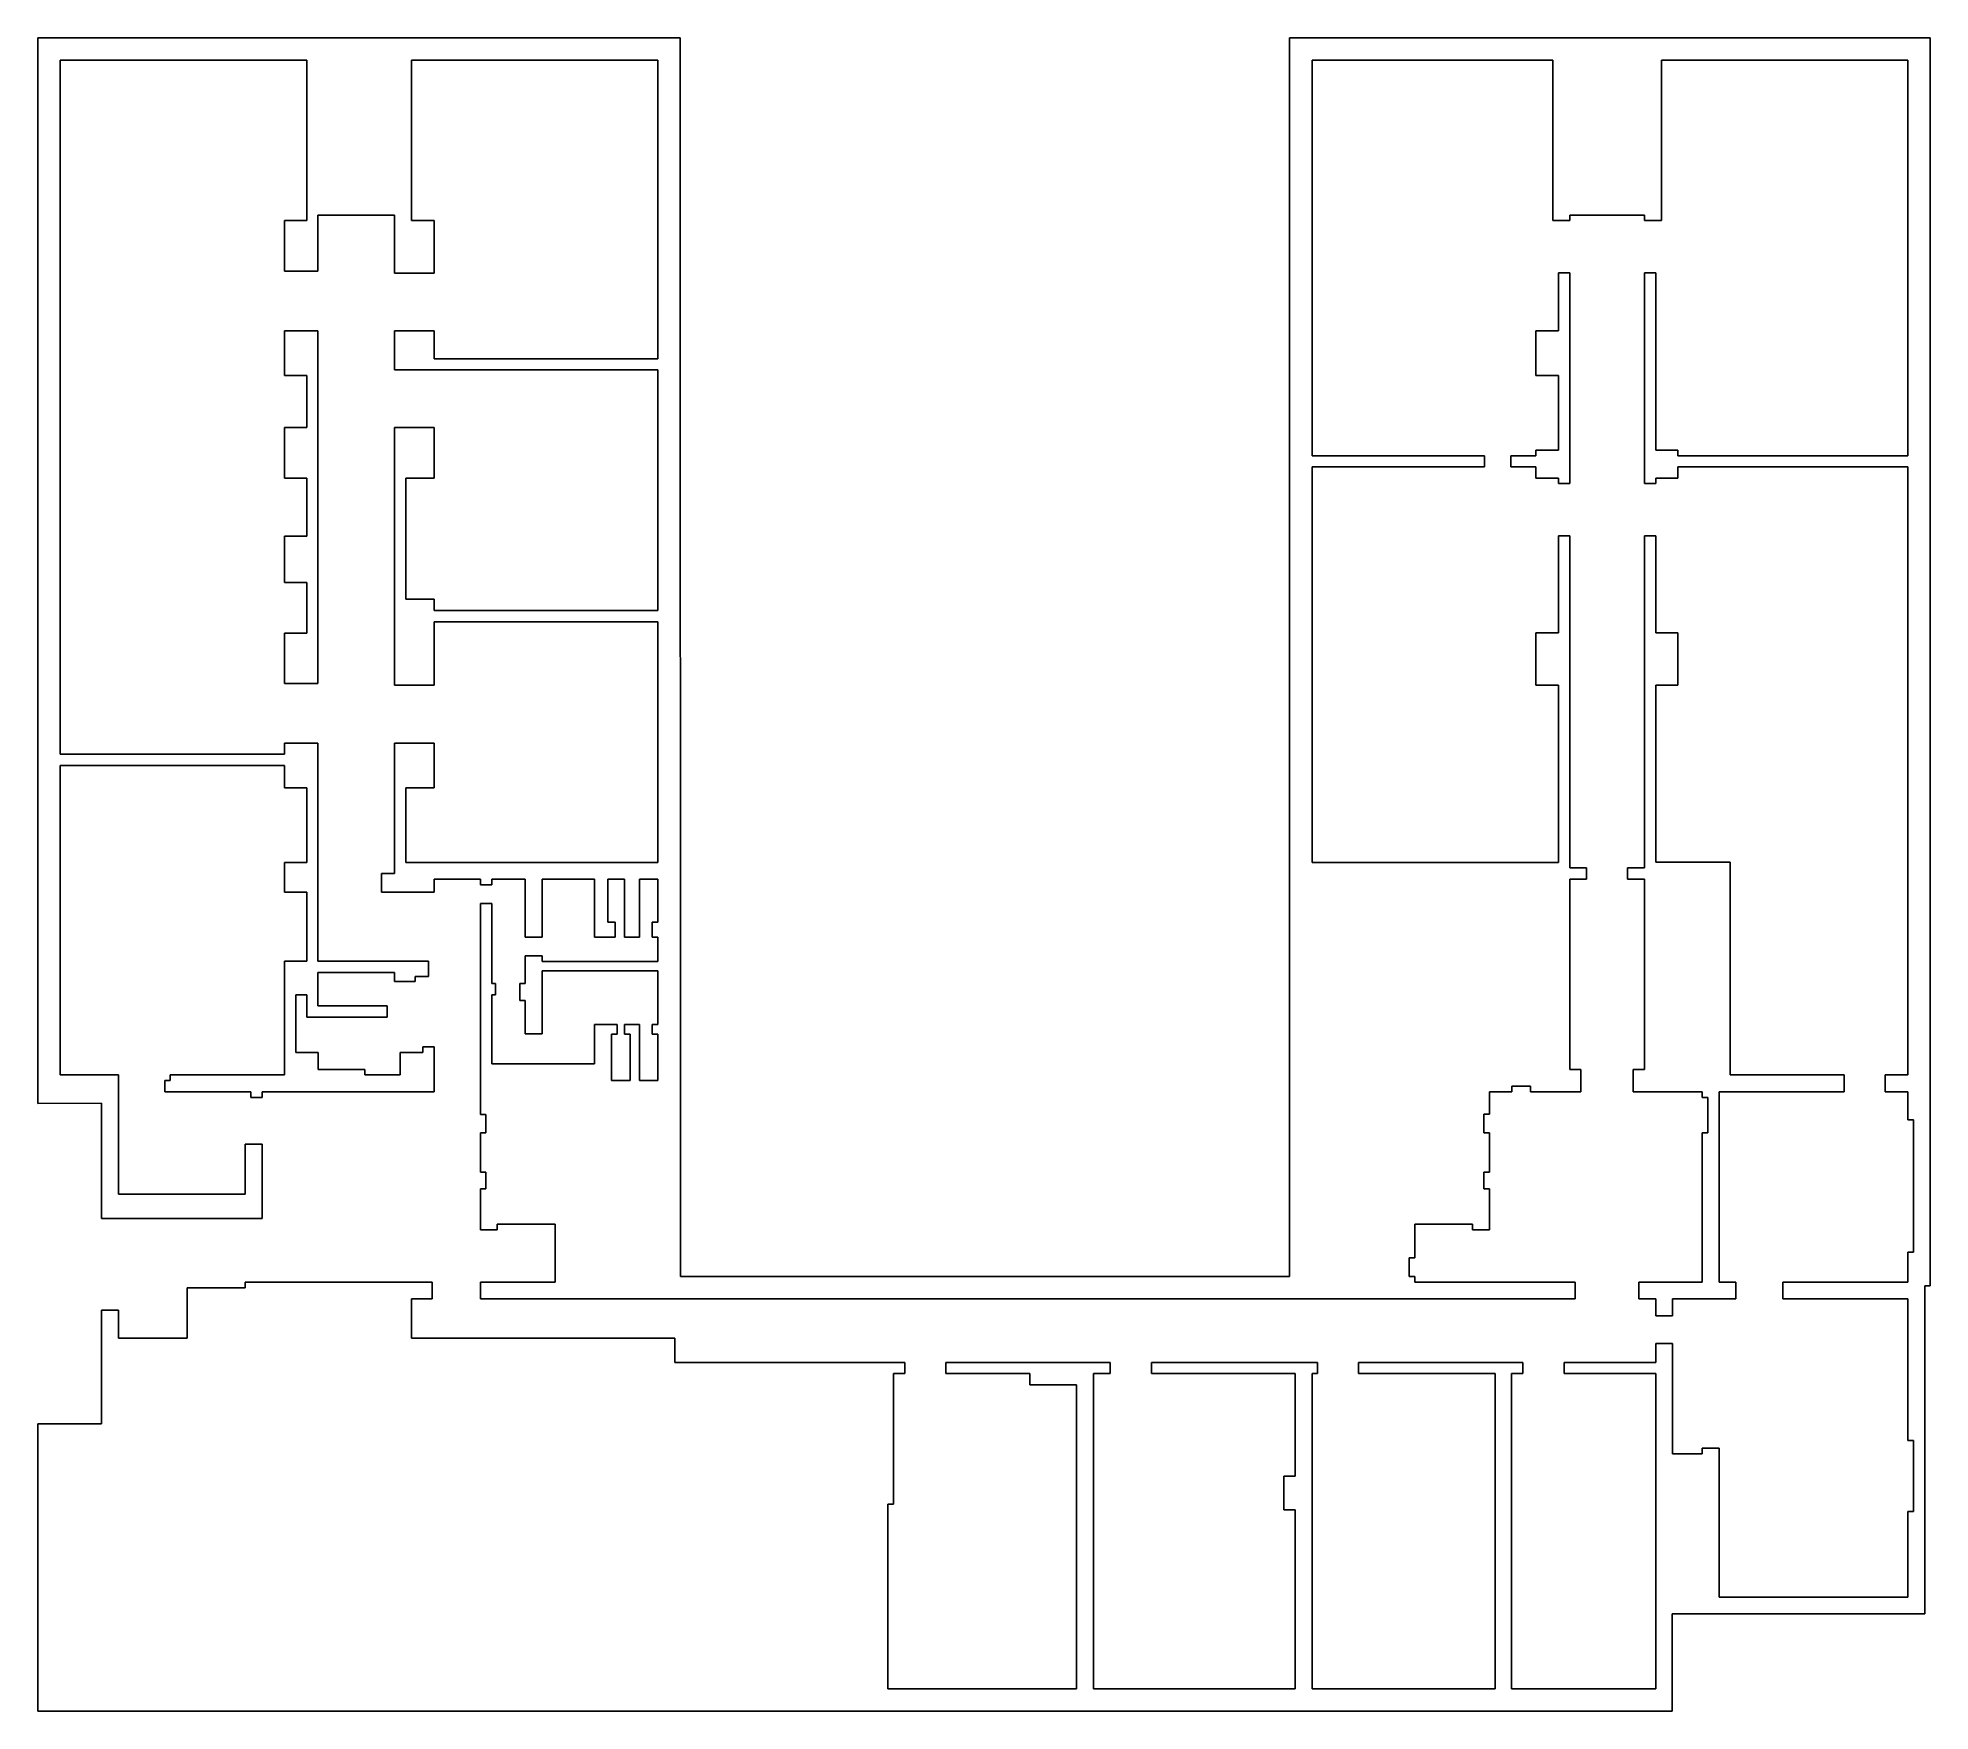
# Model space of a CAD drawing. Header units: centimetres. Extents: x 0 to 5688, y 0 to 5028.
import ezdxf

# ---------------------------------------------------------------- set-up
doc = ezdxf.new("R2010")
doc.units = ezdxf.units.CM
doc.header["$MEASUREMENT"] = 0
doc.layers.add('feup-deec_floor(-1)_3d-model v2_walls', color=7, linetype='Continuous')

msp = doc.modelspace()

# ---------------------------------------------------------------- linework, layer by layer
at = {"layer": 'feup-deec_floor(-1)_3d-model v2_walls'}
for p, q in [((0, 5028), (0, 1826)), ((1931, 5028), (0, 5028)), ((1932, 1306), (1931, 5028)), ((5688, 5027.9), (3762, 5028)), ((3762, 5028), (3762, 1306)), ((5688, 1278), (5688, 5027.9)), ((67, 2876), (67, 4961)), ((67, 4961), (809, 4961)), ((809, 4961), (809, 4479)), ((1123, 4479), (1123, 4961)), ((1123, 4961), (1864, 4961)), ((1864, 4961), (1864, 4064)), ((4554, 4961), (3830, 4961)), ((3830, 4961), (3830, 3772)), ((4554, 4479), (4554, 4961)), ((5621, 4961), (4880, 4961)), ((4880, 4961), (4880, 4479)), ((5621, 3772), (5621, 4961)), ((842, 4495), (1072, 4495)), ((842, 4327), (842, 4495)), ((1072, 4495), (1072, 4321)), ((4605, 4495), (4605, 4479)), ((4605, 4495), (4829, 4495)), ((4829, 4479), (4829, 4495)), ((741, 4479), (741, 4327)), ((809, 4479), (741, 4479)), ((1191, 4479), (1123, 4479)), ((1191, 4321), (1191, 4479)), ((4605, 4479), (4554, 4479)), ((4880, 4479), (4829, 4479)), ((741, 4327), (842, 4327)), ((1072, 4321), (1191, 4321)), ((4571, 4148), (4571, 4322)), ((4571, 4322), (4605, 4322)), ((4605, 3689), (4605, 4322)), ((4863, 4322), (4829, 4322)), ((4829, 3689), (4829, 4322)), ((4863, 4322), (4863, 3789)), ((842, 4148), (741, 4148)), ((741, 4148), (741, 4013)), ((842, 3088), (842, 4148)), ((1191, 4148), (1072, 4148)), ((1072, 4148), (1072, 4030)), ((1191, 4064), (1191, 4148)), ((4503, 4148), (4571, 4148)), ((4503, 4013), (4503, 4148)), ((1864, 4064), (1191, 4064)), ((741, 4013), (809, 4013)), ((809, 4013), (809, 3857)), ((1072, 4030), (1864, 4030)), ((1864, 4030), (1864, 3307)), ((4571, 4013), (4503, 4013)), ((4571, 3789), (4571, 4013)), ((741, 3857), (741, 3705)), ((809, 3857), (741, 3857)), ((1072, 3857), (1072, 3083)), ((1191, 3857), (1072, 3857)), ((1191, 3705), (1191, 3857)), ((3830, 3772), (4348.8, 3772)), ((4348.8, 3772), (4348.8, 3739)), ((4427.2, 3772), (4503, 3772)), ((4427.2, 3772), (4427.2, 3739)), ((4503, 3772), (4503, 3789)), ((4503, 3789), (4571, 3789)), ((4863, 3789), (4930, 3789)), ((4930, 3789), (4930, 3772)), ((4930, 3772), (5621, 3772)), ((741, 3705), (809, 3705)), ((809, 3705), (809, 3531)), ((1106, 3705), (1191, 3705)), ((1106, 3341), (1106, 3705)), ((3830, 3739), (4348.8, 3739)), ((3830, 2550), (3830, 3739)), ((4427.2, 3739), (4503, 3739)), ((4503, 3739), (4503, 3705)), ((4503, 3705), (4571, 3705)), ((4571, 3705), (4571, 3689)), ((4863, 3705), (4863, 3689)), ((4863, 3705), (4930, 3705)), ((4930, 3739), (5621, 3739)), ((4930, 3705), (4930, 3739)), ((5621, 3739), (5621, 1912)), ((4605, 3689), (4571, 3689)), ((4829, 3689), (4863, 3689)), ((809, 3531), (741, 3531)), ((741, 3531), (741, 3391)), ((4571, 3532), (4571, 3240)), ((4605, 3532), (4571, 3532)), ((4605, 2534), (4605, 3532)), ((4829, 3532), (4863, 3532)), ((4829, 3532), (4829, 2534)), ((4863, 3240), (4863, 3532)), ((741, 3391), (809, 3391)), ((809, 3391), (809, 3239)), ((1191, 3341), (1106, 3341)), ((1191, 3307), (1191, 3341)), ((1864, 3307), (1191, 3307)), ((1191, 3083), (1191, 3273)), ((1191, 3273), (1864, 3273)), ((1864, 3273), (1864, 2550)), ((809, 3239), (741, 3239)), ((741, 3239), (741, 3088)), ((4571, 3240), (4503, 3240)), ((4503, 3240), (4503, 3083)), ((4930, 3240), (4863, 3240)), ((4930, 3083), (4930, 3240)), ((741, 3088), (842, 3088)), ((1072, 3083), (1191, 3083)), ((4503, 3083), (4571, 3083)), ((4571, 3083), (4571, 2550)), ((4863, 3083), (4930, 3083)), ((4863, 2551), (4863, 3083)), ((741, 2909), (741, 2876)), ((842, 2909), (741, 2909)), ((842, 2254), (842, 2909)), ((1191, 2909), (1072, 2909)), ((1072, 2909), (1072, 2517)), ((1191, 2774), (1191, 2909)), ((741, 2876), (67, 2876)), ((67, 2842), (741, 2842)), ((67, 1912), (67, 2842)), ((741, 2842), (741, 2774)), ((741, 2774), (809, 2774)), ((809, 2774), (809, 2550)), ((1106, 2774), (1191, 2774)), ((1106, 2550), (1106, 2774)), ((809, 2550), (741, 2550)), ((741, 2550), (741, 2461)), ((1072, 2517), (1033, 2517)), ((1033, 2517), (1033, 2461)), ((1864, 2550), (1106, 2550)), ((4571, 2550), (3830, 2550)), ((4655, 2534), (4605, 2534)), ((4655, 2500), (4655, 2534)), ((4829, 2534), (4778, 2534)), ((4778, 2534), (4778, 2500)), ((5087, 2551), (4863, 2551)), ((5087, 1912), (5087, 2551)), ((741, 2461), (809, 2461)), ((809, 2461), (809, 2254)), ((1033, 2461), (1191, 2461)), ((1191, 2461), (1191, 2500)), ((1191, 2500), (1331, 2500)), ((1331, 2483), (1331, 2500)), ((1365, 2483), (1331, 2483)), ((1365, 2500), (1365, 2483)), ((1465, 2500), (1365, 2500)), ((1465, 2326), (1465, 2500)), ((1673, 2500), (1516, 2500)), ((1516, 2500), (1516, 2326)), ((1673, 2326), (1673, 2500)), ((1763, 2500), (1713, 2500)), ((1713, 2500), (1713, 2371)), ((1763, 2326), (1763, 2500)), ((1864, 2500), (1808, 2500)), ((1808, 2500), (1808, 2326)), ((1864, 2371), (1864, 2500)), ((4605, 1928), (4605, 2500)), ((4605, 2500), (4655, 2500)), ((4778, 2500), (4829, 2500)), ((4829, 2500), (4829, 1928)), ((1331, 2427), (1365, 2427)), ((1331, 2427), (1331, 1793)), ((1365, 2427), (1365, 2186)), ((1713, 2371), (1735, 2371)), ((1735, 2371), (1735, 2326)), ((1847, 2326), (1847, 2371)), ((1847, 2371), (1864, 2371)), ((1516, 2326), (1465, 2326)), ((1735, 2326), (1673, 2326)), ((1808, 2326), (1763, 2326)), ((1864, 2326), (1847, 2326)), ((1864, 2253), (1864, 2326)), ((809, 2254), (741, 2254)), ((741, 2254), (741, 1912)), ((1174, 2254), (842, 2254)), ((842, 2119), (842, 2220)), ((842, 2220), (1072, 2220)), ((1072, 2220), (1072, 2192)), ((1174, 2208), (1174, 2254)), ((1465, 2186), (1465, 2270)), ((1465, 2270), (1516, 2270)), ((1516, 2270), (1516, 2253)), ((1516, 2253), (1864, 2253)), ((1864, 2225), (1516, 2225)), ((1516, 2225), (1516, 2035)), ((1864, 2063), (1864, 2225)), ((1072, 2192), (1134, 2192)), ((1134, 2208), (1174, 2208)), ((1134, 2192), (1134, 2208)), ((1365, 2186), (1376, 2186)), ((1376, 2186), (1376, 2152)), ((1449, 2186), (1465, 2186)), ((1449, 2135), (1449, 2186)), ((775, 2152), (809, 2152)), ((775, 1979), (775, 2152)), ((809, 2152), (809, 2085)), ((1050, 2119), (842, 2119)), ((1050, 2085), (1050, 2119)), ((1376, 2152), (1365, 2152)), ((1365, 2152), (1365, 1945)), ((1465, 2135), (1449, 2135)), ((1465, 2035), (1465, 2135)), ((809, 2085), (1050, 2085)), ((1673, 1945), (1673, 2063)), ((1673, 2063), (1741, 2063)), ((1741, 2063), (1741, 2034)), ((1763, 2034), (1763, 2063)), ((1763, 2063), (1808, 2063)), ((1808, 2063), (1808, 1895)), ((1847, 2034), (1847, 2063)), ((1847, 2063), (1864, 2063)), ((1157, 1996), (1157, 1979)), ((1191, 1996), (1157, 1996)), ((1191, 1861), (1191, 1996)), ((1516, 2035), (1465, 2035)), ((1724, 2034), (1724, 1895)), ((1741, 2034), (1724, 2034)), ((1780, 2034), (1763, 2034)), ((1780, 1895), (1780, 2034)), ((1864, 2034), (1847, 2034)), ((1864, 1895), (1864, 2034)), ((843, 1979), (775, 1979)), ((843, 1928), (843, 1979)), ((1157, 1979), (1089, 1979)), ((1089, 1979), (1089, 1912)), ((1365, 1945), (1673, 1945)), ((242, 1912), (67, 1912)), ((242, 1553), (242, 1912)), ((398, 1895), (382, 1895)), ((382, 1895), (382, 1861)), ((398, 1912), (398, 1895)), ((741, 1912), (398, 1912)), ((983, 1928), (843, 1928)), ((983, 1912), (983, 1928)), ((1089, 1912), (983, 1912)), ((1724, 1895), (1780, 1895)), ((1808, 1895), (1864, 1895)), ((4431, 1878), (4487, 1878)), ((4431, 1861), (4431, 1878)), ((4487, 1878), (4487, 1861)), ((4638, 1928), (4605, 1928)), ((4638, 1861), (4638, 1928)), ((4795, 1928), (4795, 1861)), ((4829, 1928), (4795, 1928)), ((5430, 1912), (5087, 1912)), ((5430, 1861), (5430, 1912)), ((5621, 1912), (5553, 1912)), ((5553, 1912), (5553, 1861)), ((0, 1826), (191, 1827)), ((191, 1827), (191, 1480)), ((382, 1861), (640, 1861)), ((640, 1861), (640, 1844)), ((640, 1844), (674, 1844)), ((674, 1844), (674, 1861)), ((674, 1861), (1191, 1861)), ((4363, 1794), (4363, 1861)), ((4363, 1861), (4431, 1861)), ((4487, 1861), (4638, 1861)), ((4795, 1861), (5003, 1861)), ((5003, 1861), (5003, 1844)), ((5003, 1844), (5020, 1844)), ((5020, 1844), (5020, 1738)), ((5054, 1289), (5054, 1861)), ((5054, 1861), (5430, 1861)), ((5553, 1861), (5621, 1861)), ((5621, 1861), (5621, 1777)), ((1331, 1793), (1347, 1793)), ((1347, 1793), (1347, 1738)), ((4346, 1794), (4363, 1794)), ((4346, 1738), (4346, 1794)), ((5621, 1777), (5638, 1777)), ((5638, 1777), (5638, 1379)), ((1347, 1738), (1331, 1738)), ((1331, 1738), (1331, 1620)), ((4363, 1738), (4346, 1738)), ((4363, 1620), (4363, 1738)), ((5003, 1738), (5003, 1289)), ((5020, 1738), (5003, 1738)), ((623, 1704), (623, 1553)), ((674, 1704), (623, 1704)), ((674, 1480), (674, 1704)), ((1331, 1620), (1347, 1620)), ((1347, 1620), (1347, 1569)), ((4346, 1569), (4346, 1620)), ((4346, 1620), (4363, 1620)), ((623, 1553), (242, 1553)), ((1347, 1569), (1331, 1569)), ((1331, 1569), (1331, 1446)), ((4363, 1569), (4346, 1569)), ((4363, 1446), (4363, 1569)), ((191, 1480), (674, 1480)), ((1331, 1446), (1381, 1446)), ((1381, 1463), (1555, 1463)), ((1381, 1446), (1381, 1463)), ((1555, 1463), (1555, 1289)), ((4139, 1362), (4139, 1463)), ((4139, 1463), (4312, 1463)), ((4312, 1463), (4312, 1446)), ((4312, 1446), (4363, 1446)), ((5621, 1379), (5621, 1289)), ((5638, 1379), (5621, 1379)), ((4122, 1306), (4122, 1362)), ((4122, 1362), (4139, 1362)), ((623, 1272), (449, 1272)), ((449, 1272), (449, 1121)), ((1185, 1289), (623, 1289)), ((623, 1289), (623, 1272)), ((1185, 1239), (1185, 1289)), ((1331, 1289), (1331, 1239)), ((1555, 1289), (1331, 1289)), ((1932, 1306), (3762, 1306)), ((4139, 1306), (4122, 1306)), ((4139, 1289), (4139, 1306)), ((4621, 1289), (4139, 1289)), ((4621, 1289), (4621, 1239)), ((5003, 1289), (4812, 1289)), ((4812, 1289), (4812, 1239)), ((5104, 1289), (5054, 1289)), ((5104, 1239), (5104, 1289)), ((5621, 1289), (5245, 1289)), ((5245, 1289), (5245, 1239)), ((5672, 1278), (5688, 1278)), ((5672, 292), (5672, 1278)), ((191, 1205), (191, 863)), ((242, 1205), (191, 1205)), ((242, 1121), (242, 1205)), ((1123, 1121), (1123, 1239)), ((1123, 1239), (1185, 1239)), ((1331, 1239), (4621, 1239)), ((4812, 1239), (4863, 1239)), ((4863, 1239), (4863, 1188)), ((4914, 1188), (4914, 1239)), ((4914, 1239), (5104, 1239)), ((5245, 1239), (5621, 1239)), ((5621, 1239), (5621, 813)), ((4863, 1188), (4914, 1188)), ((449, 1121), (242, 1121)), ((1915, 1121), (1123, 1121)), ((1915, 1048), (1915, 1121)), ((4863, 1105), (4863, 1048)), ((4914, 1105), (4863, 1105)), ((4914, 773), (4914, 1105)), ((2606, 1048), (1915, 1048)), ((2606, 1015), (2606, 1048)), ((2729, 1048), (2729, 1015)), ((3223, 1048), (2729, 1048)), ((3223, 1015), (3223, 1048)), ((3347, 1048), (3347, 1015)), ((3846, 1048), (3347, 1048)), ((3846, 1015), (3846, 1048)), ((3970, 1048), (3970, 1015)), ((4464, 1048), (3970, 1048)), ((4464, 1015), (4464, 1048)), ((4588, 1048), (4588, 1015)), ((4863, 1048), (4588, 1048)), ((2572, 1015), (2606, 1015)), ((2572, 622), (2572, 1015)), ((2729, 1015), (2982, 1015)), ((2982, 1015), (2982, 981)), ((2982, 981), (3122, 981)), ((3122, 981), (3122, 67)), ((3173, 1015), (3223, 1015)), ((3173, 67), (3173, 1015)), ((3347, 1015), (3779, 1015)), ((3779, 1015), (3779, 706)), ((3830, 67), (3830, 1015)), ((3830, 1015), (3846, 1015)), ((3970, 1015), (4380, 1015)), ((4380, 1015), (4380, 67)), ((4430, 67), (4430, 1015)), ((4430, 1015), (4464, 1015)), ((4588, 1015), (4863, 1015)), ((4863, 1015), (4863, 67)), ((0, 863), (0, 0)), ((191, 863), (0, 863)), ((5621, 813), (5638, 813)), ((5638, 813), (5638, 600)), ((5003, 773), (4914, 773)), ((5003, 790), (5003, 773)), ((5054, 790), (5003, 790)), ((5054, 342), (5054, 790)), ((3745, 706), (3745, 605)), ((3779, 706), (3745, 706)), ((2555, 67), (2555, 622)), ((2555, 622), (2572, 622)), ((3745, 605), (3779, 605)), ((3779, 605), (3779, 67)), ((5621, 600), (5621, 342)), ((5638, 600), (5621, 600)), ((5621, 342), (5054, 342)), ((4913, 0), (4913, 292)), ((4913, 292), (5672, 292)), ((3122, 67), (2555, 67)), ((3779, 67), (3173, 67)), ((4380, 67), (3830, 67)), ((4863, 67), (4430, 67)), ((0, 0), (4913, 0))]:
    msp.add_line(p, q, dxfattribs=at)

doc.saveas('drawing.dxf')
